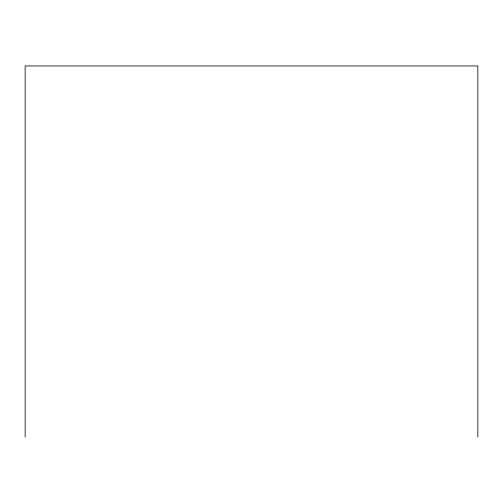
<?xml version="1.0" encoding="UTF-8"?>
<svg xmlns="http://www.w3.org/2000/svg" width="503" height="503" viewBox="0 0 503 503"><rect width="100%" height="100%" fill="white"/><g stroke="black" fill="none" stroke-linecap="round" stroke-linejoin="round"><path stroke-width="0.75" d="M477.85 437.044L477.85 65.956L25.15 65.956L25.15 437.044"/></g></svg>
